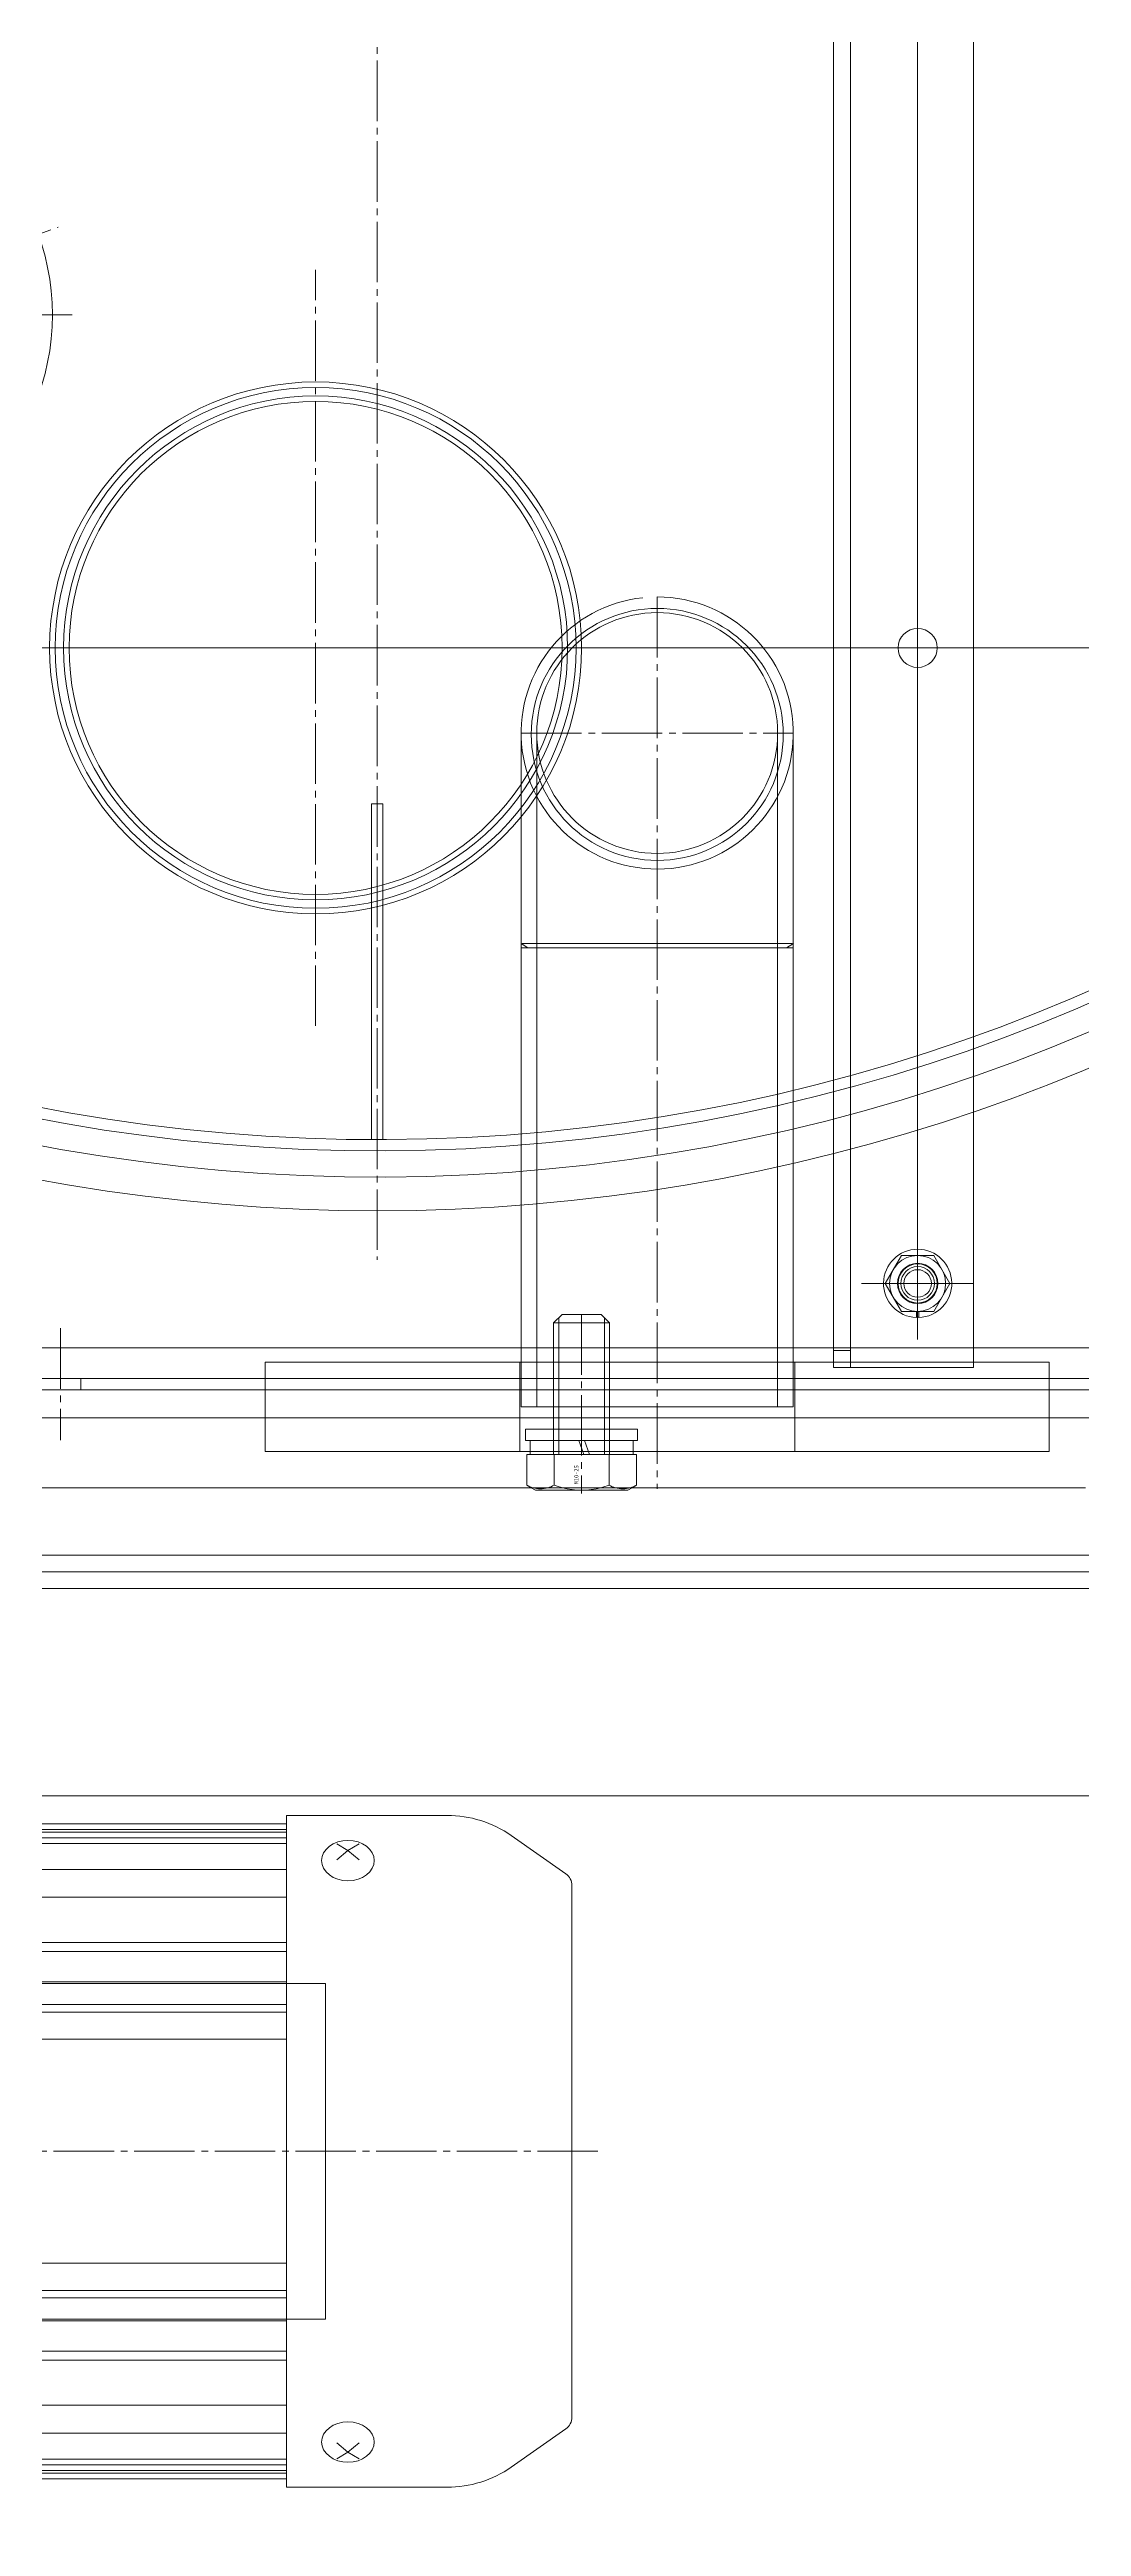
# Model space of a CAD drawing. Units: millimetres at full size. Extents: x -5218 to 5218, y -4308 to 3712.
# Drawn here: x -3375.6 to -3191.3, y 1954.2 to 2396.6 of the extents above; entities that cross this region are included whole.
import ezdxf
from ezdxf.enums import TextEntityAlignment as Align

# ---------------------------------------------------------------- set-up
doc = ezdxf.new("R2010")
doc.units = ezdxf.units.MM
doc.header["$LTSCALE"] = 1.2
doc.linetypes.add('CHAIN2', pattern=[12, 9, -1, 1, -1])
for name, color, linetype, lineweight in [('0-1_01_外形線', 134, 'Continuous', 9), ('0-2_03_かくれ線', 5, 'Continuous', 9), ('0-3_04_中心線', 4, 'CHAIN2', 9), ('0-7_0', 134, 'Continuous', 9)]:
    doc.layers.add(name, color=color, linetype=linetype, lineweight=lineweight)
doc.styles.add('ＭＳ ゴシック', font='')
doc.styles.get('ＭＳ ゴシック').set_extended_font_data('MS Gothic')

# ---------------------------------------------------------------- blocks, each defined once
blk = doc.blocks.new('GM-SHYF-RH 0.4kW、1／160、＊＊V、60Hzb')
at = {"layer": '0-1_01_外形線'}
for p, q in [((-24, 133), (-24, 130)), ((-23, 134), (0, 134)), ((23, 134), (0, 134)), ((24, 133), (24, 130)), ((-47.271, 130), (-47.271, 125)), ((0.457, 130), (-47.271, 130)), ((0.457, 130), (47.729, 130)), ((47.729, 130), (47.729, 125)), ((-242.271, 127), (-270.965, 127)), ((-242.271, 67), (-242.271, 127)), ((-145.271, 125.5), (-242.271, 125.5)), ((-242.271, 124.5), (-145.271, 124.5)), ((-242.271, 124), (-145.271, 124)), ((-145.271, 126.482), (-131.323, 126.738)), ((-145.271, 67), (-145.271, 126.5)), ((-115.331, 115.5), (-115.331, 125)), ((-115.331, 125), (-15.972, 125)), ((-15.972, 125), (70.37, 125)), ((70.37, 115.5), (70.37, 125)), ((-282.437, 123.383), (-292.162, 116.573)), ((-255.271, 121.916), (-253.271, 120.74)), ((-253.271, 120.74), (-255.271, 119.087)), ((-242.271, 123), (-145.271, 123)), ((-242.271, 122), (-145.271, 122)), ((-139.271, 122.5), (-139.271, 123.5)), ((-139.271, 122.5), (-139.271, 122.096)), ((-128.271, 10.261), (-128.271, 123.739)), ((-242.271, 117.315), (-145.271, 117.315)), ((-136.271, 119.096), (-131.271, 119.096)), ((-116.981, 21), (-115.331, 115.5)), ((72.019, 21), (70.37, 115.5)), ((-293.271, 67), (-293.271, 114.443)), ((-242.271, 112.366), (-145.271, 112.366)), ((-136.271, 112.185), (-131.271, 112.185)), ((-117.375, 111), (-125.271, 111)), ((-139.271, 109.185), (-139.271, 67)), ((-242.271, 104.319), (-145.271, 104.319)), ((-242.271, 102.714), (-145.271, 102.714)), ((-136.271, 106.001), (-131.271, 106.001)), ((-242.271, 97.282), (-145.271, 97.282)), ((-242.271, 93.192), (-145.271, 93.192)), ((-242.271, 91.83), (-145.271, 91.83)), ((-242.271, 87), (-145.271, 87)), ((-145.271, 87), (-139.271, 87)), ((-293.271, 67), (-293.271, 19.557)), ((-242.271, 67), (-242.271, 7)), ((-145.271, 67), (-145.271, 7.5)), ((-139.271, 24.815), (-139.271, 67)), ((-242.271, 47), (-145.271, 47)), ((-145.271, 47), (-139.271, 47)), ((-242.271, 42.17), (-145.271, 42.17)), ((-242.271, 40.808), (-145.271, 40.808)), ((-242.271, 36.718), (-145.271, 36.718)), ((-242.271, 31.285), (-145.271, 31.285)), ((-242.271, 29.681), (-145.271, 29.681)), ((-136.271, 27.999), (-131.271, 27.999)), ((-125.271, 23), (-118.981, 23)), ((-242.271, 21.634), (-145.271, 21.634)), ((-136.271, 21.815), (-131.271, 21.815)), ((-116.771, 9), (-116.981, 21)), ((-116.981, 21), (-15.972, 21)), ((-15.972, 21), (72.019, 21)), ((71.818, 9.499), (72.019, 21)), ((-282.437, 10.617), (-292.162, 17.427)), ((-253.271, 13.26), (-255.271, 14.913)), ((-242.271, 16.684), (-145.271, 16.684)), ((-136.271, 14.904), (-131.271, 14.904)), ((-255.271, 12.084), (-253.271, 13.26)), ((-242.271, 12), (-145.271, 12)), ((-242.271, 11), (-145.271, 11)), ((-242.271, 10), (-145.271, 10)), ((-242.271, 9.5), (-145.271, 9.5)), ((-139.271, 11.5), (-139.271, 11.904)), ((-139.271, 11.5), (-139.271, 11.904)), ((-139.271, 11.5), (-139.271, 10.5)), ((-15.972, 9), (-116.771, 9)), ((-15.972, 9), (71.31, 9)), ((71.31, 9), (71.818, 9.499)), ((-242.271, 7), (-270.965, 7)), ((-145.271, 8.5), (-242.271, 8.5)), ((-145.271, 7.517), (-131.323, 7.261))]:
    blk.add_line(p, q, dxfattribs=at)
for points in [[(-248.571, 118.923), (-248.661, 119.626), (-248.929, 120.302), (-249.363, 120.925), (-249.948, 121.471), (-250.66, 121.919), (-251.472, 122.252), (-252.354, 122.457), (-253.271, 122.527), (-254.188, 122.457), (-255.07, 122.252), (-255.882, 121.919), (-256.594, 121.471), (-257.179, 120.925), (-257.613, 120.302), (-257.881, 119.626), (-257.971, 118.923), (-257.881, 118.22), (-257.613, 117.545), (-257.179, 116.922), (-256.594, 116.376), (-255.882, 115.927), (-255.07, 115.594), (-254.188, 115.389), (-253.271, 115.32), (-252.354, 115.389), (-251.472, 115.594), (-250.66, 115.927), (-249.948, 116.376), (-249.363, 116.922), (-248.929, 117.545), (-248.661, 118.22)], [(-248.571, 15.076), (-248.661, 15.779), (-248.929, 16.455), (-249.363, 17.078), (-249.948, 17.624), (-250.66, 18.072), (-251.472, 18.405), (-252.354, 18.61), (-253.271, 18.68), (-254.188, 18.61), (-255.07, 18.405), (-255.882, 18.072), (-256.594, 17.624), (-257.179, 17.078), (-257.613, 16.455), (-257.881, 15.779), (-257.971, 15.076), (-257.881, 14.374), (-257.613, 13.698), (-257.179, 13.075), (-256.594, 12.529), (-255.882, 12.08), (-255.07, 11.748), (-254.188, 11.542), (-253.271, 11.473), (-252.354, 11.542), (-251.472, 11.748), (-250.66, 12.08), (-249.948, 12.529), (-249.363, 13.075), (-248.929, 13.698), (-248.661, 14.374)]]:
    blk.add_lwpolyline(points, close=True, dxfattribs=at)
for points in [[(-251.271, 121.916), (-253.271, 120.74), (-251.271, 119.087)], [(-251.271, 12.084), (-253.271, 13.26), (-251.271, 14.913)]]:
    blk.add_lwpolyline(points, dxfattribs=at)
for centre, radius, start, end in [((-23, 133), 1, 90, 180), ((23, 133), 1, 0, 90), ((-270.965, 107), 20, 90, 125), ((-142.271, 123.5), 3, 0, 90), ((-131.271, 123.739), 3, 0, 90.98117), ((-136.271, 122.096), 3, 180, 270), ((-290.671, 114.443), 2.6, 125, 180), ((-131.271, 116.096), 3, 0, 90), ((-136.271, 109.185), 3, 90, 180), ((-131.271, 109.185), 3, 0, 90), ((-125.271, 114), 3, 180, 270), ((-117.375, 113), 2, 270, 359), ((-136.271, 103.001), 3, 90, 180), ((-136.271, 30.999), 3, 180, 270), ((-136.271, 24.815), 3, 180, 270), ((-131.271, 24.815), 3, 270, 0), ((-125.271, 20), 3, 90, 180), ((-118.981, 21), 2, 359, 90), ((-290.671, 19.557), 2.6, 180, 235), ((-131.271, 17.904), 3, 270, 0), ((-136.271, 11.904), 3, 90, 180), ((-270.965, 27), 20, 235, 270), ((-142.271, 10.5), 3, 270, 0), ((-131.271, 10.261), 3, 269.01883, 0)]:
    blk.add_arc(centre, radius, start, end, dxfattribs=at)
at = {"layer": '0-2_03_かくれ線'}
for p, q in [((-17.5, 110.75), (-17.5, 131.5)), ((17.5, 110.75), (17.5, 131.5)), ((-18.5, 108), (-18.5, 110.75)), ((-18.5, 110.75), (19.5, 110.75)), ((19.5, 108), (19.5, 110.75)), ((-109, 25), (-109, 109)), ((-95, 25), (-95, 109)), ((-18.5, 108), (19.5, 108)), ((-17.5, 82), (-17.5, 108)), ((17.5, 82), (17.5, 108)), ((50, 25), (50, 109)), ((64, 25), (64, 109)), ((-17.8, 52), (-17.8, 82)), ((-17.8, 82), (17.8, 82)), ((-17.5, 26), (-17.5, 52)), ((17.5, 26), (17.5, 52)), ((-18.5, 23.25), (-18.5, 26)), ((-18.5, 26), (19.5, 26)), ((-18.5, 23.25), (19.5, 23.25)), ((-17.5, 2.5), (-17.5, 23.25)), ((17.5, 2.5), (17.5, 23.25)), ((19.5, 23.25), (19.5, 26)), ((-47.271, 4), (-47.271, 9)), ((47.729, 4), (47.729, 9)), ((0.229, 4), (-47.271, 4)), ((47.729, 4), (-47.271, 4)), ((-24, 1), (-24, 4)), ((-23, 0), (0, 0)), ((23, 0), (0, 0)), ((24, 1), (24, 4))]:
    blk.add_line(p, q, dxfattribs=at)
for points in [[(-112, 125), (-112, 109), (-92, 109), (-92, 125)], [(47, 125), (47, 109), (67, 109), (67, 125)], [(-17.8, 52), (17.8, 52), (17.8, 82)], [(-112, 9), (-112, 25), (-92, 25), (-92, 9)], [(47, 9), (47, 25), (67, 25), (67, 9)]]:
    blk.add_lwpolyline(points, dxfattribs=at)
blk.add_lwpolyline([(-249.271, 97), (-176.271, 97), (-176.271, 37), (-249.271, 37)], close=True, dxfattribs=at)
for centre, radius, start, end in [((-20, 131.5), 2.5, 0, 90), ((20, 131.5), 2.5, 90, 180), ((-23, 1), 1, 180, 270), ((-20, 2.5), 2.5, 270, 0), ((20, 2.5), 2.5, 180, 270), ((23, 1), 1, 270, 0)]:
    blk.add_arc(centre, radius, start, end, dxfattribs=at)
at = {"layer": '0-3_04_中心線'}
for p, q in [((0, 134), (0, 0)), ((-102, 6.456), (-102, 127.757)), ((57, 6.456), (57, 127.757)), ((-297.899, 67), (75.913, 67))]:
    blk.add_line(p, q, dxfattribs=at)
blk = doc.blocks.new('U433')
at = {"layer": '0-3_04_中心線'}
for p, q in [((0, 8.4), (0, 45.5)), ((-45.5, 0), (-8.4, 0)), ((8.4, 0), (45.5, 0)), ((0, -45.5), (0, -8.4))]:
    blk.add_line(p, q, dxfattribs=at)
at = {"layer": '0-3_04_中心線', "linetype": 'Continuous'}
for p, q in [((-4.2, 0), (4.2, 0)), ((0, -4.2), (0, 4.2))]:
    blk.add_line(p, q, dxfattribs=at)

msp = doc.modelspace()

# ---------------------------------------------------------------- linework, layer by layer
at = {"layer": '0-1_01_外形線'}
for p, q in [((-3223.427, 2181.193), (-3226.314, 2176.193)), ((-3217.654, 2181.193), (-3223.427, 2181.193)), ((-3214.767, 2176.193), (-3217.654, 2181.193)), ((-3217.654, 2171.193), (-3214.767, 2176.193)), ((-3220.766, 2171.193), (-3220.766, 2170.097)), ((-3220.316, 2171.193), (-3220.316, 2170.097)), ((-3289.533, 2139.693), (-3288.788, 2139.262)), ((-3288.788, 2139.262), (-3272.288, 2139.262)), ((-3272.288, 2139.262), (-3271.543, 2139.693)), ((-3740.538, 2127.693), (-2940.538, 2127.693)), ((-3740.538, 2121.693), (-2940.538, 2121.693))]:
    msp.add_line(p, q, dxfattribs=at)
for points in [[(-3190.538, 2139.693), (-3745.538, 2139.693), (-3745.538, 2439.692)], [(-3226.314, 2176.193), (-3223.427, 2171.193), (-3217.654, 2171.193)]]:
    msp.add_lwpolyline(points, dxfattribs=at)
for points in [[(-3740.538, 2164.693), (-2940.538, 2164.693), (-2940.538, 2124.693), (-3740.538, 2124.693)], [(-3735.538, 2084.693), (-2945.538, 2084.693), (-2940.538, 2089.693), (-2940.538, 2124.693), (-3740.538, 2124.693), (-3740.538, 2089.693)]]:
    msp.add_lwpolyline(points, close=True, dxfattribs=at)
for centre, radius in [((-3417.038, 2349.173), 42), ((-3220.541, 2176.193), 5), ((-3220.541, 2176.193), 3), ((-3220.541, 2176.193), 2.458)]:
    msp.add_circle(centre, radius, dxfattribs=at)
for centre, radius, start, end in [((-3317.038, 2519.173), 330, 195.03298, 344.96702), ((-3220.541, 2176.193), 6.1, 272.11385, 267.88615), ((-3220.541, 2176.193), 6, 267.88615, 272.1491), ((-3287.899, 2144.416), 4.907, 254.25373, 285.74627), ((-3280.538, 2153.042), 13.779, 255.64502, 284.35498), ((-3273.177, 2144.416), 4.907, 254.25373, 285.74627)]:
    msp.add_arc(centre, radius, start, end, dxfattribs=at)
at = {"layer": '0-2_03_かくれ線'}
for p, q in [((-3235.541, 2161.193), (-3235.541, 2418.192)), ((-3232.541, 2161.193), (-3232.541, 2418.192)), ((-3210.541, 2161.193), (-3210.541, 2418.192)), ((-3220.541, 2167.593), (-3220.541, 2411.792)), ((-3229.141, 2289.692), (-3211.941, 2289.692)), ((-3291.338, 2274.496), (-3291.338, 2196.216)), ((-3288.538, 2274.496), (-3288.538, 2195.093)), ((-3245.538, 2274.496), (-3245.538, 2195.093)), ((-3242.738, 2274.496), (-3242.738, 2203.829)), ((-3291.338, 2236.146), (-3242.738, 2236.146)), ((-3291.333, 2236.907), (-3290.138, 2236.146)), ((-3291.138, 2236.917), (-3242.916, 2236.917)), ((-3243.938, 2236.146), (-3242.716, 2236.924)), ((-3242.738, 2203.829), (-3242.738, 2162.149)), ((-3291.338, 2196.216), (-3291.338, 2162.149)), ((-3288.538, 2195.093), (-3288.538, 2154.149)), ((-3245.538, 2195.093), (-3245.538, 2154.149)), ((-3229.141, 2176.193), (-3211.941, 2176.193)), ((-3285.538, 2169.162), (-3284.038, 2170.662)), ((-3285.538, 2145.662), (-3285.538, 2169.162)), ((-3285.538, 2169.162), (-3275.538, 2169.162)), ((-3284.638, 2145.662), (-3284.638, 2170.062)), ((-3284.038, 2170.662), (-3277.038, 2170.662)), ((-3275.538, 2169.162), (-3277.038, 2170.662)), ((-3276.438, 2145.662), (-3276.438, 2170.062)), ((-3275.538, 2145.662), (-3275.538, 2169.162)), ((-3235.541, 2164.193), (-3232.541, 2164.193)), ((-3369.984, 2159.193), (-3369.984, 2157.193)), ((-3337.038, 2146.149), (-3337.038, 2162.149)), ((-3291.588, 2162.149), (-3291.588, 2146.149)), ((-3291.338, 2154.149), (-3291.338, 2162.149)), ((-3242.738, 2154.149), (-3242.738, 2162.149)), ((-3242.488, 2162.149), (-3242.488, 2146.149)), ((-3235.541, 2161.193), (-3210.541, 2161.193)), ((-3415.538, 2157.193), (-3024.538, 2157.193)), ((-3291.338, 2154.149), (-3242.738, 2154.149)), ((-3270.538, 2150.162), (-3290.538, 2150.162)), ((-3290.538, 2148.693), (-3290.538, 2150.162)), ((-3270.538, 2148.693), (-3270.538, 2150.162)), ((-3197.038, 2146.149), (-3337.038, 2146.149)), ((-3290.538, 2148.693), (-3290.538, 2148.162)), ((-3270.538, 2148.162), (-3290.538, 2148.162)), ((-3290.353, 2145.662), (-3290.353, 2140.166)), ((-3270.723, 2145.662), (-3290.353, 2145.662)), ((-3289.738, 2148.162), (-3289.738, 2145.662)), ((-3285.446, 2145.662), (-3285.446, 2140.166)), ((-3281.038, 2148.162), (-3280.128, 2145.662)), ((-3280.038, 2148.162), (-3279.128, 2145.662)), ((-3275.631, 2145.662), (-3275.631, 2140.166)), ((-3271.338, 2145.662), (-3271.338, 2148.162)), ((-3270.723, 2145.662), (-3270.723, 2140.166)), ((-3270.538, 2148.162), (-3270.538, 2148.693)), ((-3290.353, 2140.166), (-3289.571, 2139.714)), ((-3270.723, 2140.166), (-3271.543, 2139.693))]:
    msp.add_line(p, q, dxfattribs=at)
for points in [[(-3024.538, 2152.193), (-3415.538, 2152.193), (-3415.538, 2427.192), (-3024.538, 2427.192)], [(-3024.538, 2159.193), (-3415.538, 2159.193), (-3415.538, 2157.193)], [(-3337.038, 2162.149), (-3197.038, 2162.149), (-3197.038, 2146.149)]]:
    msp.add_lwpolyline(points, dxfattribs=at)
msp.add_lwpolyline([(-3316.038, 2201.877), (-3318.038, 2201.877), (-3318.038, 2261.877), (-3316.038, 2261.877)], close=True, dxfattribs=at)
for centre, radius in [((-3328.038, 2289.692), 47.5), ((-3328.038, 2289.692), 46.5), ((-3328.038, 2289.692), 45), ((-3328.038, 2289.692), 44.016), ((-3267.038, 2274.246), 22.5), ((-3267.038, 2274.496), 21.5), ((-3220.541, 2289.692), 3.5), ((-3220.541, 2176.193), 3.6), ((-3220.541, 2176.193), 3.5), ((-3220.541, 2176.193), 2.458)]:
    msp.add_circle(centre, radius, dxfattribs=at)
for centre, radius, start, end in [((-3317.038, 2519.194), 324, 188.74896, 349.18729), ((-3317.038, 2519.194), 319.319, 188.87824, 349.02683), ((-3317.038, 2519.194), 317.319, 189.04728, 348.95681), ((-3267.038, 2274.496), 24.3, 96.12457, 90), ((-3287.899, 2144.416), 4.907, 240.00001, 254.25373), ((-3287.899, 2144.416), 4.907, 285.74627, 299.99999), ((-3280.538, 2153.042), 13.779, 249.136, 255.64502), ((-3280.538, 2153.042), 13.779, 284.35498, 290.864), ((-3273.177, 2144.416), 4.907, 240.00001, 254.25373), ((-3273.177, 2144.416), 4.907, 285.74627, 299.99999)]:
    msp.add_arc(centre, radius, start, end, dxfattribs=at)
at = {"layer": '0-3_04_中心線'}
for p, q in [((-3317.038, 2452.194), (-3317.038, 2180.426)), ((-3220.541, 2166.193), (-3220.541, 2413.192)), ((-3642.557, 2267.119), (-3374.003, 2364.865)), ((-3328.038, 2222.193), (-3328.038, 2357.192)), ((-3267.038, 2298.796), (-3267.038, 2139.489)), ((-3754.038, 2289.692), (-3170.538, 2289.692)), ((-3415.538, 2289.692), (-3015.538, 2289.692)), ((-3291.338, 2274.496), (-3242.738, 2274.496)), ((-3220.541, 2182.293), (-3220.541, 2170.093)), ((-3230.541, 2176.193), (-3210.541, 2176.193)), ((-3214.441, 2176.193), (-3226.641, 2176.193)), ((-3373.584, 2168.193), (-3373.584, 2148.193)), ((-3280.538, 2170.662), (-3280.538, 2138.662))]:
    msp.add_line(p, q, dxfattribs=at)

# ---------------------------------------------------------------- block references
msp.add_blockref('U433', (-3417.038, 2349.173), dxfattribs=at)
at = {"layer": '0-7_0', "xscale": -1}
msp.add_blockref('GM-SHYF-RH 0.4kW、1／160、＊＊V、60Hzb', (-3575.538, 1954.193), dxfattribs=at)

# ---------------------------------------------------------------- texts
at = {"layer": '0-2_03_かくれ線', "style": 'ＭＳ ゴシック'}
msp.add_text('M10-25', height=0.7331, rotation=90, dxfattribs=at).set_placement((-3280.898, 2140.304), align=Align.BOTTOM_LEFT)

doc.saveas('drawing.dxf')
